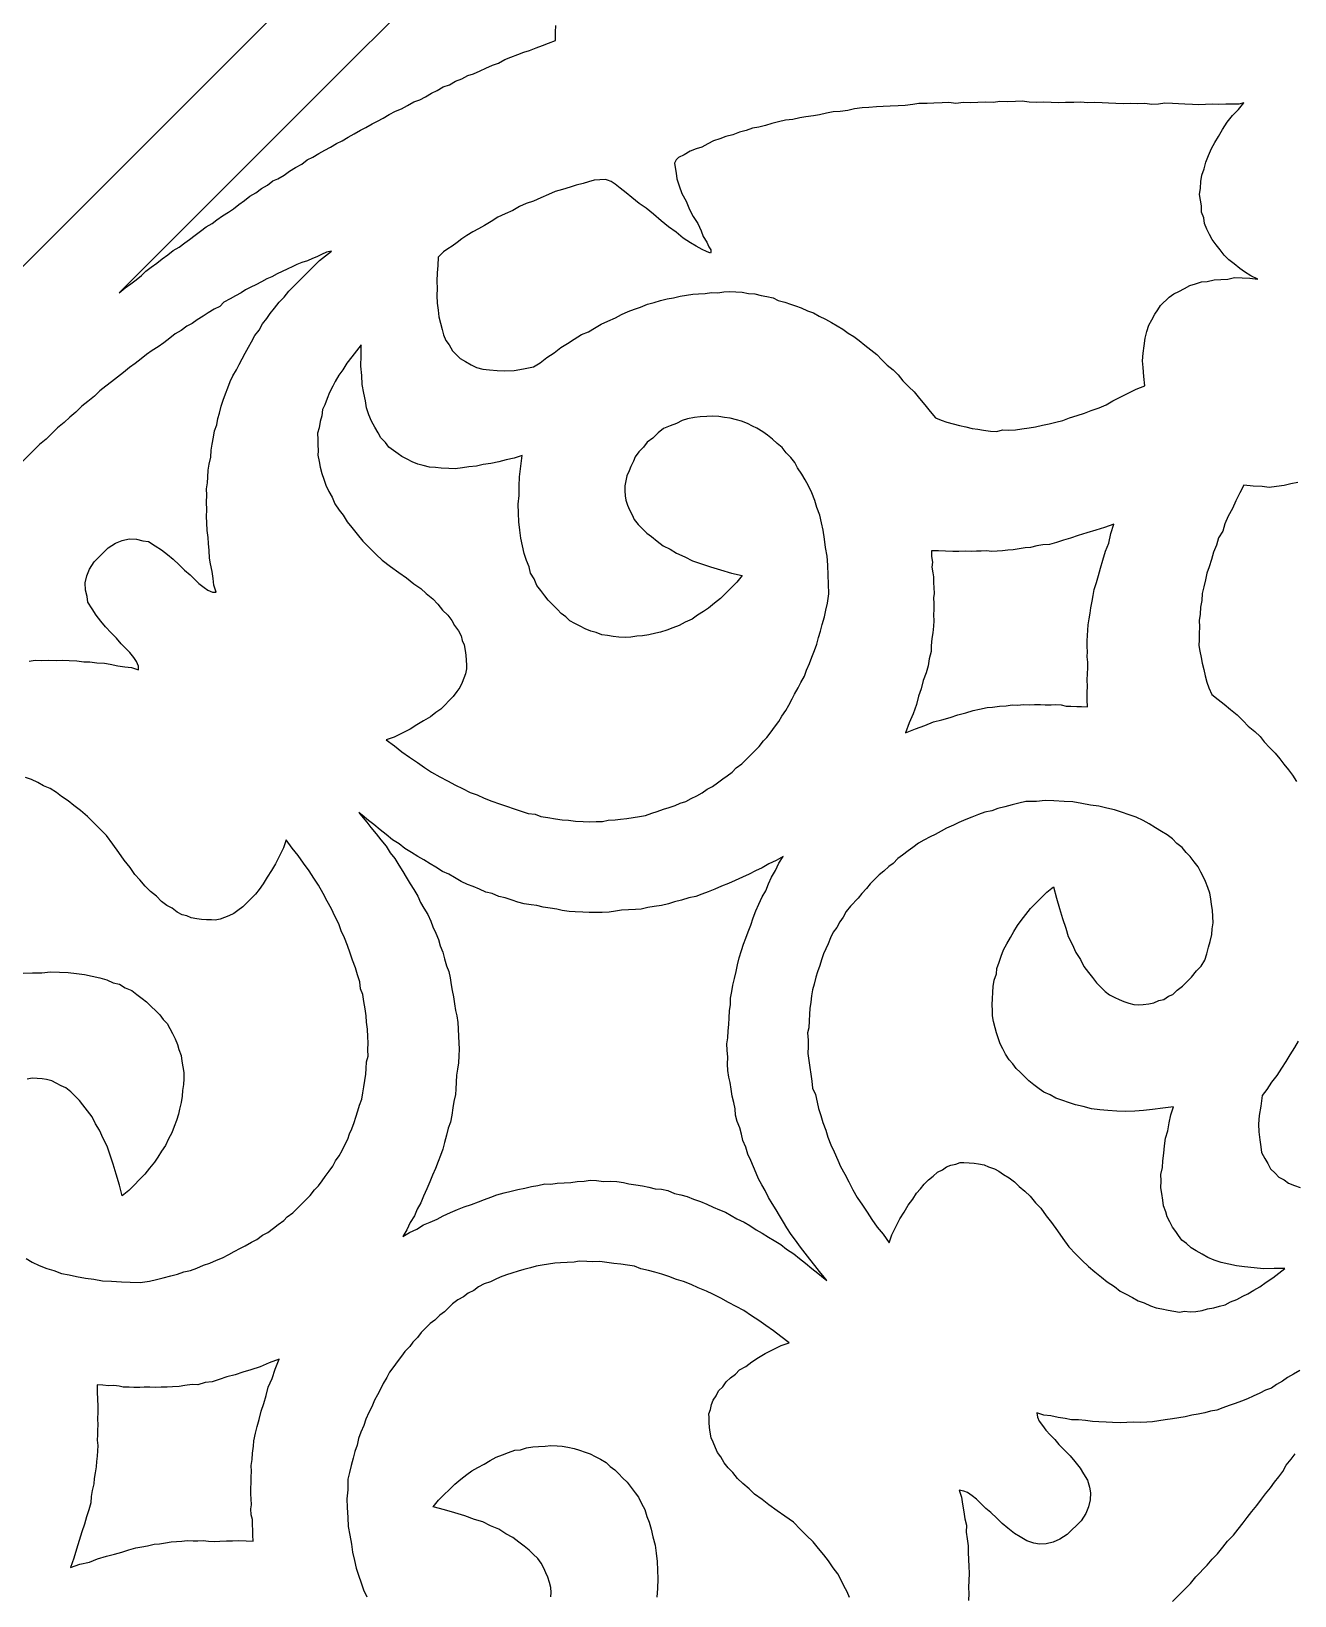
# Model space of a CAD drawing. Extents: x -535 to 535, y -535 to 535.
# Drawn here: x -304.6 to -231.8, y 240.6 to 330.7 of the extents above; entities that cross this region are included whole.
import ezdxf

# ---------------------------------------------------------------- set-up
doc = ezdxf.new("R2010")
doc.units = 0
doc.layers.add('LAYER_1', color=18, linetype='CONTINUOUS')
doc.layers.add('LAYER_2', color=150, linetype='CONTINUOUS')

msp = doc.modelspace()

# ---------------------------------------------------------------- linework, layer by layer
at = {"layer": 'LAYER_1'}
for points in [[(-270.556, 344.627), (-299.522, 315.661), (-299.173, 315.935), (-298.858, 316.174), (-298.544, 316.414), (-298.229, 316.653), (-297.987, 316.895), (-297.672, 317.134), (-297.357, 317.373), (-297.043, 317.612), (-296.728, 317.851), (-296.413, 318.09), (-296.061, 318.291), (-295.746, 318.53), (-295.466, 318.735), (-295.151, 318.974), (-294.837, 319.213), (-294.522, 319.452), (-294.17, 319.653), (-293.89, 319.857), (-293.575, 320.096), (-293.222, 320.298), (-292.942, 320.502), (-292.628, 320.741), (-292.313, 320.98), (-291.998, 321.219), (-291.646, 321.42), (-291.331, 321.659), (-290.979, 321.861), (-290.664, 322.1), (-290.381, 322.232), (-290.028, 322.433), (-289.714, 322.672), (-289.361, 322.873), (-289.009, 323.074), (-288.694, 323.313), (-288.376, 323.48), (-288.024, 323.681), (-287.671, 323.882), (-287.353, 324.049), (-287.001, 324.25), (-286.683, 324.417), (-286.33, 324.618), (-285.978, 324.819), (-285.625, 325.02), (-285.307, 325.187), (-284.955, 325.388), (-284.637, 325.555), (-284.319, 325.722), (-283.967, 325.923), (-283.614, 326.124), (-283.258, 326.253), (-282.906, 326.454), (-282.553, 326.655), (-282.198, 326.784), (-281.88, 326.951), (-281.527, 327.152), (-281.21, 327.318), (-280.857, 327.52), (-280.501, 327.648), (-280.149, 327.85), (-279.793, 327.978), (-279.441, 328.18), (-279.12, 328.274), (-278.729, 328.437), (-278.411, 328.604), (-278.021, 328.767), (-277.665, 328.896), (-277.313, 329.097), (-276.957, 329.226), (-276.567, 329.389), (-276.211, 329.518), (-275.89, 329.612), (-275.5, 329.776), (-275.144, 329.905), (-274.788, 330.033), (-274.398, 330.197), (-274.383, 330.666), (-274.364, 331.063)], [(-304.714, 294.435), (-304.355, 294.491), (-303.993, 294.475), (-303.596, 294.494), (-303.162, 294.474), (-302.765, 294.493), (-302.403, 294.477), (-301.969, 294.457), (-301.569, 294.404), (-301.206, 294.388), (-300.806, 294.334), (-300.372, 294.314), (-300.044, 294.264), (-299.607, 294.172), (-299.207, 294.118), (-298.807, 294.064), (-298.404, 293.938), (-298.413, 294.155), (-298.533, 294.414), (-298.688, 294.637), (-298.918, 294.937), (-299.182, 295.201), (-299.409, 295.428), (-299.677, 295.765), (-299.98, 296.068), (-300.32, 296.408), (-300.588, 296.745), (-300.856, 297.083), (-301.089, 297.454), (-301.323, 297.826), (-301.373, 298.154), (-301.462, 298.519), (-301.481, 298.954), (-301.39, 299.347), (-301.227, 299.737), (-300.956, 300.159), (-300.159, 300.956), (-299.737, 301.227), (-299.347, 301.39), (-298.954, 301.481), (-298.519, 301.462), (-298.154, 301.373), (-297.826, 301.323), (-297.454, 301.089), (-297.083, 300.856), (-296.745, 300.588), (-296.408, 300.32), (-296.068, 299.98), (-295.765, 299.677), (-295.428, 299.409), (-295.201, 299.182), (-294.937, 298.918), (-294.637, 298.688), (-294.414, 298.533), (-294.155, 298.413), (-293.938, 298.404), (-294.064, 298.807), (-294.118, 299.207), (-294.172, 299.607), (-294.264, 300.044), (-294.314, 300.372), (-294.334, 300.806), (-294.388, 301.206), (-294.404, 301.569), (-294.457, 301.969), (-294.477, 302.403), (-294.493, 302.765), (-294.474, 303.162), (-294.494, 303.596), (-294.475, 303.993), (-294.491, 304.355), (-294.435, 304.714), (-294.413, 305.039), (-294.394, 305.435), (-294.338, 305.794), (-294.247, 306.188), (-294.229, 306.584), (-294.172, 306.943), (-294.081, 307.337), (-294.025, 307.696), (-293.896, 308.051), (-293.84, 308.41), (-293.745, 308.731), (-293.655, 309.125), (-293.526, 309.481), (-293.397, 309.836), (-293.268, 310.192), (-293.139, 310.548), (-292.973, 310.866), (-292.772, 311.218), (-292.605, 311.536), (-292.438, 311.854), (-292.272, 312.172), (-292.07, 312.524), (-291.904, 312.842), (-291.703, 313.195), (-291.464, 313.509), (-291.262, 313.862), (-291.023, 314.177), (-290.819, 314.457), (-290.58, 314.771), (-290.306, 315.121), (-290.029, 315.397), (-289.756, 315.747), (-287.991, 317.512), (-287.642, 317.785), (-287.292, 318.059), (-287.579, 317.999), (-287.862, 317.867), (-288.145, 317.735), (-288.394, 317.638), (-288.677, 317.506), (-288.998, 317.412), (-289.282, 317.28), (-289.53, 317.182), (-289.848, 317.016), (-290.131, 316.884), (-290.415, 316.752), (-290.733, 316.585), (-291.016, 316.453), (-291.334, 316.286), (-291.652, 316.12), (-291.935, 315.988), (-292.253, 315.821), (-292.498, 315.651), (-292.816, 315.485), (-293.134, 315.318), (-293.487, 315.117), (-293.729, 314.875), (-294.047, 314.708), (-294.399, 314.507), (-294.679, 314.303), (-295.032, 314.101), (-295.312, 313.897), (-295.63, 313.73), (-295.944, 313.491), (-296.297, 313.29), (-296.611, 313.051), (-296.961, 312.777), (-297.275, 312.538), (-297.628, 312.337), (-297.943, 312.098), (-298.257, 311.859), (-298.607, 311.585), (-298.921, 311.346), (-299.271, 311.073), (-299.62, 310.799), (-299.969, 310.525), (-300.284, 310.286), (-300.633, 310.013), (-300.944, 309.701), (-301.328, 309.393), (-301.678, 309.119), (-302.024, 308.773), (-302.373, 308.5), (-302.684, 308.188), (-303.068, 307.88), (-303.726, 307.222), (-304.11, 306.914), (-306.914, 304.11)], [(-231.634, 304.736), (-232.028, 304.645), (-232.421, 304.554), (-232.852, 304.501), (-233.284, 304.448), (-233.684, 304.502), (-234.191, 304.524), (-234.736, 304.584), (-234.968, 304.125), (-235.201, 303.665), (-235.399, 303.24), (-235.631, 302.781), (-235.829, 302.356), (-235.955, 301.928), (-236.191, 301.541), (-236.316, 301.113), (-236.48, 300.722), (-236.605, 300.294), (-236.731, 299.866), (-236.86, 299.51), (-236.951, 299.117), (-237.042, 298.723), (-237.133, 298.33), (-237.151, 297.933), (-237.242, 297.54), (-237.261, 297.143), (-237.317, 296.784), (-237.301, 296.422), (-237.32, 296.025), (-237.303, 295.663), (-237.325, 295.339), (-237.275, 295.011), (-237.186, 294.646), (-237.135, 294.318), (-237.047, 293.953), (-236.958, 293.588), (-236.87, 293.222), (-236.747, 292.892), (-236.586, 292.523), (-236.211, 292.217), (-235.874, 291.949), (-235.499, 291.644), (-235.124, 291.338), (-234.783, 290.997), (-234.481, 290.695), (-234.106, 290.389), (-233.803, 290.087), (-233.573, 289.787), (-233.233, 289.447), (-232.93, 289.144), (-232.662, 288.807), (-232.432, 288.508), (-232.164, 288.171), (-231.934, 287.871), (-231.701, 287.5)], [(-304.874, 260.011), (-304.54, 259.816), (-304.134, 259.617), (-303.693, 259.453), (-303.29, 259.326), (-302.849, 259.162), (-302.411, 259.071), (-301.973, 258.979), (-301.463, 258.884), (-300.991, 258.827), (-300.48, 258.732), (-299.974, 258.71), (-299.394, 258.684), (-298.887, 258.661), (-298.308, 258.636), (-297.769, 258.72), (-297.376, 258.811), (-296.982, 258.902), (-296.554, 259.028), (-296.161, 259.119), (-295.805, 259.248), (-295.411, 259.338), (-295.056, 259.467), (-294.665, 259.631), (-294.31, 259.759), (-293.919, 259.923), (-293.564, 260.052), (-293.211, 260.253), (-292.893, 260.419), (-292.541, 260.621), (-292.258, 260.753), (-291.905, 260.954), (-291.587, 261.121), (-291.273, 261.36), (-290.955, 261.526), (-290.64, 261.765), (-290.36, 261.97), (-290.045, 262.209), (-289.838, 262.416), (-289.523, 262.655), (-288.519, 263.659), (-288.28, 263.974), (-288.038, 264.216), (-287.834, 264.496), (-287.664, 264.741), (-287.425, 265.056), (-287.22, 265.336), (-287.054, 265.654), (-286.849, 265.934), (-286.683, 266.252), (-286.516, 266.57), (-286.35, 266.888), (-286.255, 267.209), (-286.123, 267.492), (-285.995, 267.848), (-285.9, 268.169), (-285.772, 268.525), (-285.677, 268.846), (-285.549, 269.201), (-285.492, 269.56), (-285.436, 269.919), (-285.38, 270.278), (-285.323, 270.637), (-285.301, 270.961), (-285.283, 271.358), (-285.189, 271.679), (-285.205, 272.041), (-285.186, 272.438), (-285.202, 272.8), (-285.222, 273.235), (-285.275, 273.635), (-285.291, 273.997), (-285.345, 274.397), (-285.437, 274.834), (-285.491, 275.234), (-285.614, 275.565), (-285.668, 275.965), (-285.794, 276.368), (-285.92, 276.771), (-286.085, 277.212), (-286.211, 277.615), (-286.375, 278.056), (-286.539, 278.497), (-286.738, 278.904), (-286.864, 279.307), (-287.101, 279.751), (-287.299, 280.158), (-287.536, 280.602), (-287.773, 281.046), (-288.047, 281.528), (-288.318, 281.937), (-288.589, 282.347), (-288.898, 282.794), (-289.207, 283.242), (-289.551, 283.655), (-289.898, 284.14), (-290.058, 283.677), (-290.29, 283.218), (-290.523, 282.758), (-290.759, 282.371), (-290.995, 281.984), (-291.23, 281.597), (-291.469, 281.282), (-291.674, 281.002), (-292.401, 280.275), (-292.681, 280.071), (-292.926, 279.901), (-293.209, 279.769), (-293.458, 279.672), (-293.707, 279.574), (-293.993, 279.515), (-294.211, 279.524), (-294.5, 279.537), (-294.79, 279.55), (-295.045, 279.598), (-295.373, 279.648), (-295.631, 279.768), (-295.886, 279.816), (-296.182, 279.973), (-296.481, 280.203), (-296.778, 280.361), (-297.077, 280.591), (-297.379, 280.894), (-297.717, 281.162), (-298.019, 281.464), (-298.325, 281.839), (-298.627, 282.142), (-298.899, 282.551), (-299.242, 282.964), (-299.551, 283.411), (-299.898, 283.897), (-300.245, 284.382), (-300.585, 284.722), (-300.963, 285.1), (-301.341, 285.479), (-301.754, 285.822), (-302.129, 286.128), (-302.466, 286.396), (-302.838, 286.629), (-303.137, 286.859), (-303.509, 287.093), (-303.878, 287.254), (-304.212, 287.449), (-304.58, 287.61), (-304.911, 287.733)], [(-305.062, 276.464), (-304.52, 276.476), (-303.979, 276.488), (-303.475, 276.538), (-302.968, 276.515), (-302.461, 276.493), (-301.988, 276.436), (-301.516, 276.379), (-301.078, 276.287), (-300.641, 276.195), (-300.237, 276.069), (-299.869, 275.908), (-299.504, 275.82), (-299.17, 275.624), (-298.801, 275.463), (-298.502, 275.233), (-298.202, 275.003), (-297.941, 274.811), (-297.676, 274.546), (-297.411, 274.281), (-297.184, 274.054), (-296.992, 273.793), (-296.765, 273.566), (-296.608, 273.27), (-296.45, 272.974), (-296.292, 272.678), (-296.169, 272.347), (-296.084, 272.054), (-295.961, 271.723), (-295.91, 271.396), (-295.859, 271.068), (-295.809, 270.741), (-295.793, 270.378), (-295.814, 270.054), (-295.871, 269.695), (-295.893, 269.371), (-295.949, 269.012), (-296.04, 268.619), (-296.099, 268.332), (-296.228, 267.976), (-296.357, 267.621), (-296.486, 267.265), (-296.687, 266.912), (-296.85, 266.522), (-297.089, 266.207), (-297.291, 265.855), (-297.495, 265.575), (-297.769, 265.226), (-298.042, 264.876), (-298.977, 263.942), (-299.361, 263.634), (-299.497, 264.254), (-299.705, 264.878), (-299.876, 265.464), (-300.043, 265.977), (-300.21, 266.49), (-300.447, 266.935), (-300.649, 267.413), (-300.882, 267.785), (-301.081, 268.192), (-301.349, 268.529), (-301.617, 268.866), (-301.809, 269.127), (-302.074, 269.392), (-302.301, 269.619), (-302.6, 269.849), (-302.858, 269.969), (-303.154, 270.127), (-303.413, 270.247), (-303.706, 270.332), (-303.961, 270.379), (-304.25, 270.392), (-304.54, 270.405), (-304.827, 270.345)], [(-231.615, 272.533), (-231.817, 272.181), (-232.087, 271.759), (-232.323, 271.372), (-232.559, 270.985), (-232.829, 270.563), (-233.137, 270.179), (-233.408, 269.758), (-233.681, 269.408), (-233.763, 268.798), (-233.847, 268.259), (-233.897, 267.755), (-233.878, 267.321), (-233.821, 266.849), (-233.767, 266.449), (-233.716, 266.121), (-233.521, 265.787), (-233.363, 265.491), (-233.205, 265.195), (-232.941, 264.93), (-232.714, 264.703), (-232.418, 264.546), (-232.156, 264.353), (-231.825, 264.23), (-231.495, 264.107)], [(-257.458, 240.488), (-257.581, 240.819), (-257.777, 241.153), (-257.976, 241.559), (-258.133, 241.855), (-258.401, 242.192), (-258.672, 242.602), (-258.94, 242.939), (-259.246, 243.314), (-259.552, 243.689), (-259.93, 244.067), (-260.27, 244.408), (-260.686, 244.824), (-261.172, 245.17), (-261.619, 245.479), (-262.104, 245.826), (-262.479, 246.132), (-262.927, 246.441), (-263.229, 246.744), (-263.604, 247.049), (-263.907, 247.352), (-264.175, 247.689), (-264.439, 247.954), (-264.67, 248.253), (-264.865, 248.587), (-265.057, 248.849), (-265.177, 249.107), (-265.3, 249.438), (-265.42, 249.696), (-265.471, 250.023), (-265.518, 250.278), (-265.531, 250.568), (-265.544, 250.858), (-265.554, 251.075), (-265.456, 251.324), (-265.397, 251.61), (-265.299, 251.859), (-265.129, 252.104), (-264.997, 252.388), (-264.755, 252.63), (-264.551, 252.91), (-264.309, 253.152), (-264.029, 253.357), (-263.786, 253.599), (-263.434, 253.8), (-263.084, 254.074), (-262.697, 254.31), (-262.31, 254.545), (-261.851, 254.778), (-261.391, 255.011), (-260.929, 255.171), (-261.414, 255.518), (-261.827, 255.861), (-262.274, 256.17), (-262.684, 256.441), (-263.093, 256.713), (-263.54, 257.021), (-263.985, 257.258), (-264.429, 257.495), (-264.873, 257.731), (-265.317, 257.968), (-265.686, 258.129), (-266.165, 258.331), (-266.571, 258.529), (-267.012, 258.693), (-267.415, 258.82), (-267.856, 258.984), (-268.259, 259.11), (-268.662, 259.236), (-269.028, 259.325), (-269.465, 259.417), (-269.834, 259.577), (-270.234, 259.631), (-270.634, 259.685), (-271.034, 259.739), (-271.434, 259.793), (-271.834, 259.847), (-272.23, 259.828), (-272.593, 259.844), (-273.027, 259.864), (-273.314, 259.804), (-273.71, 259.786), (-274.107, 259.767), (-274.431, 259.745), (-274.79, 259.689), (-275.149, 259.633), (-275.508, 259.576), (-275.829, 259.482), (-276.223, 259.391), (-276.544, 259.297), (-276.9, 259.168), (-277.221, 259.074), (-277.576, 258.945), (-277.86, 258.813), (-278.143, 258.681), (-278.499, 258.552), (-278.816, 258.386), (-279.097, 258.181), (-279.414, 258.015), (-279.694, 257.81), (-280.012, 257.644), (-280.327, 257.405), (-280.777, 256.955), (-281.057, 256.75), (-281.334, 256.473), (-281.614, 256.269), (-282.133, 255.75), (-282.337, 255.47), (-282.614, 255.193), (-282.784, 254.947), (-283.061, 254.671), (-283.265, 254.391), (-283.504, 254.076), (-283.709, 253.796), (-283.948, 253.481), (-284.114, 253.163), (-284.316, 252.811), (-284.448, 252.528), (-284.649, 252.175), (-284.816, 251.857), (-284.979, 251.467), (-285.146, 251.149), (-285.309, 250.759), (-285.438, 250.403), (-285.601, 250.013), (-285.73, 249.657), (-285.821, 249.263), (-285.95, 248.908), (-286.041, 248.514), (-286.166, 248.086), (-286.257, 247.693), (-286.348, 247.299), (-286.357, 246.685), (-286.407, 246.181), (-286.385, 245.674), (-286.359, 245.095), (-286.336, 244.588), (-286.241, 244.078), (-286.147, 243.568), (-286.089, 243.095), (-285.96, 242.62), (-285.868, 242.182), (-285.742, 241.779), (-285.578, 241.338), (-285.451, 240.935), (-285.253, 240.528)], [(-231.521, 253.567), (-231.874, 253.366), (-232.226, 253.165), (-232.506, 252.96), (-232.859, 252.759), (-233.139, 252.554), (-233.495, 252.426), (-233.812, 252.259), (-234.203, 252.096), (-234.521, 251.929), (-234.876, 251.8), (-235.232, 251.671), (-235.588, 251.543), (-235.943, 251.414), (-236.299, 251.285), (-236.658, 251.229), (-236.979, 251.135), (-237.373, 251.044), (-237.732, 250.987), (-238.125, 250.896), (-238.484, 250.84), (-238.843, 250.784), (-239.274, 250.73), (-239.633, 250.674), (-239.992, 250.618), (-240.316, 250.596), (-240.713, 250.577), (-241.075, 250.593), (-241.472, 250.575), (-241.869, 250.556), (-242.303, 250.576), (-242.665, 250.592), (-243.1, 250.611), (-243.462, 250.627), (-243.862, 250.681), (-244.262, 250.735), (-244.659, 250.716), (-245.024, 250.805), (-245.424, 250.859), (-245.862, 250.95), (-246.262, 251.004), (-246.665, 251.13), (-246.617, 250.875), (-246.535, 250.655), (-246.343, 250.393), (-246.151, 250.132), (-245.886, 249.867), (-245.621, 249.602), (-245.391, 249.303), (-245.051, 248.963), (-244.748, 248.66), (-244.48, 248.323), (-244.174, 247.948), (-243.979, 247.614), (-243.746, 247.242), (-243.619, 246.839), (-243.569, 246.512), (-243.587, 246.115), (-243.678, 245.721), (-243.842, 245.331), (-244.112, 244.909), (-244.909, 244.112), (-245.331, 243.842), (-245.721, 243.678), (-246.115, 243.587), (-246.512, 243.569), (-246.839, 243.619), (-247.242, 243.746), (-247.614, 243.979), (-247.948, 244.174), (-248.323, 244.48), (-248.66, 244.748), (-248.963, 245.051), (-249.303, 245.391), (-249.602, 245.621), (-249.867, 245.886), (-250.132, 246.151), (-250.393, 246.343), (-250.655, 246.535), (-250.875, 246.617), (-251.13, 246.665), (-251.004, 246.262), (-250.95, 245.862), (-250.859, 245.424), (-250.805, 245.024), (-250.716, 244.659), (-250.735, 244.262), (-250.681, 243.862), (-250.627, 243.462), (-250.611, 243.1), (-250.592, 242.665), (-250.576, 242.303), (-250.556, 241.869), (-250.575, 241.472), (-250.593, 241.075), (-250.577, 240.713), (-250.596, 240.316)], [(-274.663, 240.528), (-274.638, 240.78), (-274.651, 241.07), (-274.737, 241.363), (-274.822, 241.656), (-274.942, 241.914), (-275.062, 242.172), (-275.219, 242.469), (-275.412, 242.73), (-275.676, 242.995), (-275.903, 243.222), (-276.203, 243.452), (-276.502, 243.682), (-276.839, 243.95), (-277.245, 244.149), (-277.655, 244.42), (-278.134, 244.622), (-278.578, 244.858), (-279.054, 244.988), (-279.605, 245.193), (-280.191, 245.363), (-280.776, 245.534), (-281.435, 245.708), (-281.126, 246.092), (-280.192, 247.026), (-279.843, 247.3), (-279.493, 247.573), (-279.213, 247.778), (-278.861, 247.979), (-278.508, 248.18), (-278.156, 248.381), (-277.803, 248.583), (-277.448, 248.711), (-277.092, 248.84), (-276.736, 248.969), (-276.412, 248.991), (-276.056, 249.119), (-275.697, 249.176), (-275.373, 249.198), (-274.976, 249.216), (-274.652, 249.238), (-274.29, 249.222), (-274, 249.209), (-273.673, 249.158), (-273.307, 249.07), (-273.014, 248.985), (-272.684, 248.861), (-272.391, 248.776), (-272.095, 248.619), (-271.799, 248.461), (-271.465, 248.265), (-271.238, 248.038), (-270.976, 247.846), (-270.749, 247.619), (-270.522, 247.392), (-270.258, 247.128), (-270.028, 246.828), (-269.797, 246.529), (-269.605, 246.267), (-269.444, 245.899), (-269.249, 245.565), (-269.122, 245.162), (-268.999, 244.831), (-268.873, 244.428), (-268.781, 243.99), (-268.652, 243.514), (-268.595, 243.042), (-268.538, 242.57), (-268.515, 242.063), (-268.493, 241.556), (-268.505, 241.014), (-268.555, 240.51)], [(-238.846, 240.267), (-237.808, 241.305), (-237.5, 241.689), (-236.842, 242.346), (-236.569, 242.695), (-236.257, 243.007), (-235.949, 243.391), (-235.675, 243.74), (-235.329, 244.086), (-235.056, 244.435), (-234.782, 244.785), (-234.543, 245.099), (-234.269, 245.449), (-233.996, 245.798), (-233.722, 246.147), (-233.483, 246.462), (-233.209, 246.811), (-232.97, 247.126), (-232.731, 247.44), (-232.492, 247.755), (-232.291, 248.108), (-232.017, 248.457), (-231.778, 248.772)]]:
    msp.add_lwpolyline(points, dxfattribs=at)
for points in [[(-281.16, 317.233), (-281.213, 316.801), (-281.228, 316.332), (-281.209, 315.898), (-281.228, 315.501), (-281.208, 315.066), (-281.154, 314.666), (-281.101, 314.267), (-281.012, 313.901), (-280.924, 313.536), (-280.838, 313.243), (-280.715, 312.912), (-280.523, 312.651), (-280.327, 312.317), (-280.1, 312.09), (-279.874, 311.863), (-279.577, 311.705), (-279.243, 311.51), (-278.947, 311.352), (-278.582, 311.264), (-278.182, 311.21), (-277.748, 311.19), (-277.313, 311.171), (-276.771, 311.183), (-276.233, 311.268), (-275.66, 311.387), (-275.273, 311.623), (-274.889, 311.931), (-274.467, 312.201), (-274.083, 312.51), (-273.696, 312.746), (-273.309, 312.981), (-272.888, 313.252), (-272.497, 313.415), (-272.145, 313.616), (-271.758, 313.852), (-271.367, 314.016), (-270.942, 314.214), (-270.59, 314.415), (-270.2, 314.578), (-269.844, 314.707), (-269.488, 314.836), (-269.098, 314.999), (-268.704, 315.09), (-268.349, 315.219), (-267.955, 315.31), (-267.596, 315.366), (-267.203, 315.457), (-266.844, 315.514), (-266.485, 315.57), (-266.161, 315.592), (-265.764, 315.61), (-265.405, 315.667), (-265.043, 315.651), (-264.684, 315.707), (-264.36, 315.729), (-263.998, 315.713), (-263.635, 315.697), (-263.27, 315.608), (-262.908, 315.592), (-262.543, 315.504), (-262.215, 315.453), (-261.85, 315.364), (-261.554, 315.207), (-261.188, 315.118), (-260.858, 314.995), (-260.565, 314.91), (-260.234, 314.787), (-259.865, 314.626), (-259.535, 314.503), (-259.201, 314.307), (-258.832, 314.146), (-258.498, 313.951), (-258.164, 313.755), (-257.83, 313.56), (-257.531, 313.33), (-257.197, 313.134), (-256.898, 312.904), (-256.561, 312.636), (-256.223, 312.368), (-255.886, 312.1), (-255.584, 311.798), (-255.281, 311.495), (-254.944, 311.227), (-254.641, 310.925), (-254.374, 310.587), (-254.033, 310.247), (-253.731, 309.945), (-253.425, 309.57), (-253.119, 309.195), (-252.813, 308.82), (-252.508, 308.445), (-252.177, 308.322), (-251.846, 308.198), (-251.481, 308.11), (-251.115, 308.021), (-250.75, 307.933), (-250.385, 307.845), (-250.057, 307.794), (-249.73, 307.743), (-249.33, 307.689), (-248.968, 307.673), (-248.647, 307.767), (-248.284, 307.751), (-247.888, 307.77), (-247.529, 307.826), (-247.097, 307.879), (-246.739, 307.936), (-246.345, 308.027), (-245.951, 308.118), (-245.558, 308.209), (-245.164, 308.3), (-244.774, 308.463), (-244.346, 308.589), (-243.918, 308.714), (-243.528, 308.878), (-243.065, 309.038), (-242.675, 309.201), (-242.287, 309.437), (-241.828, 309.67), (-241.403, 309.868), (-240.943, 310.1), (-240.446, 310.295), (-240.506, 310.84), (-240.529, 311.347), (-240.583, 311.747), (-240.53, 312.178), (-240.476, 312.609), (-240.423, 313.041), (-240.332, 313.434), (-240.204, 313.79), (-240.037, 314.108), (-239.87, 314.426), (-239.701, 314.671), (-239.531, 314.917), (-239.046, 315.401), (-238.766, 315.606), (-238.483, 315.738), (-238.165, 315.904), (-237.847, 316.071), (-237.526, 316.165), (-237.17, 316.294), (-236.846, 316.316), (-236.453, 316.407), (-236.056, 316.425), (-235.659, 316.444), (-235.266, 316.535), (-234.831, 316.515), (-234.396, 316.496), (-233.924, 316.439), (-234.33, 316.638), (-234.702, 316.871), (-234.964, 317.063), (-235.301, 317.331), (-235.6, 317.561), (-235.865, 317.826), (-236.095, 318.125), (-236.325, 318.425), (-236.555, 318.724), (-236.713, 319.02), (-236.871, 319.316), (-236.994, 319.647), (-237.044, 319.975), (-237.168, 320.305), (-237.184, 320.667), (-237.234, 320.995), (-237.285, 321.323), (-237.229, 321.681), (-237.21, 322.078), (-237.154, 322.437), (-237.025, 322.793), (-236.934, 323.186), (-236.771, 323.577), (-236.607, 323.967), (-236.406, 324.319), (-236.205, 324.672), (-235.969, 325.059), (-235.698, 325.481), (-235.39, 325.865), (-235.044, 326.211), (-234.736, 326.595), (-235.022, 326.535), (-235.419, 326.516), (-235.781, 326.532), (-236.178, 326.514), (-236.54, 326.53), (-236.937, 326.511), (-237.334, 326.493), (-237.696, 326.509), (-238.13, 326.528), (-238.492, 326.544), (-238.854, 326.56), (-239.289, 326.58), (-239.648, 326.523), (-240.045, 326.505), (-240.445, 326.559), (-240.841, 326.54), (-241.276, 326.559), (-241.673, 326.541), (-242.107, 326.56), (-242.542, 326.579), (-242.904, 326.595), (-243.338, 326.615), (-243.735, 326.596), (-244.135, 326.65), (-244.532, 326.631), (-245.001, 326.616), (-245.398, 326.598), (-245.832, 326.617), (-246.267, 326.636), (-246.664, 326.618), (-247.098, 326.637), (-247.498, 326.691), (-247.895, 326.672), (-248.364, 326.657), (-248.798, 326.676), (-249.157, 326.62), (-249.592, 326.639), (-250.061, 326.624), (-250.458, 326.605), (-250.892, 326.624), (-251.324, 326.571), (-251.724, 326.625), (-252.12, 326.607), (-252.59, 326.591), (-252.986, 326.573), (-253.455, 326.557), (-253.814, 326.501), (-254.246, 326.448), (-254.642, 326.429), (-255.112, 326.414), (-255.508, 326.395), (-255.905, 326.377), (-256.336, 326.324), (-256.733, 326.305), (-257.164, 326.252), (-257.558, 326.161), (-257.989, 326.108), (-258.386, 326.089), (-258.78, 325.998), (-259.173, 325.907), (-259.532, 325.851), (-259.963, 325.798), (-260.322, 325.741), (-260.716, 325.651), (-261.147, 325.597), (-261.541, 325.506), (-261.934, 325.415), (-262.29, 325.287), (-262.683, 325.196), (-263.042, 325.139), (-263.398, 325.011), (-263.791, 324.92), (-264.182, 324.756), (-264.575, 324.665), (-264.931, 324.536), (-265.287, 324.408), (-265.605, 324.241), (-265.957, 324.04), (-266.278, 323.946), (-266.634, 323.817), (-266.986, 323.616), (-267.304, 323.449), (-267.443, 323.311), (-267.543, 323.134), (-267.496, 322.879), (-267.445, 322.552), (-267.394, 322.224), (-267.268, 321.821), (-267.104, 321.38), (-266.868, 320.936), (-266.666, 320.457), (-266.467, 320.051), (-266.196, 319.641), (-265.997, 319.235), (-265.874, 318.904), (-265.678, 318.57), (-265.558, 318.312), (-265.442, 318.126), (-265.435, 317.981), (-265.47, 317.946), (-265.69, 318.028), (-265.949, 318.148), (-266.283, 318.344), (-266.617, 318.539), (-267.026, 318.811), (-267.439, 319.154), (-267.886, 319.463), (-268.299, 319.807), (-268.75, 320.188), (-269.163, 320.532), (-269.572, 320.803), (-269.985, 321.146), (-270.322, 321.414), (-270.659, 321.682), (-270.959, 321.912), (-271.182, 322.067), (-271.403, 322.149), (-271.513, 322.19), (-271.837, 322.168), (-272.162, 322.146), (-272.483, 322.052), (-272.804, 321.958), (-273.197, 321.867), (-273.553, 321.738), (-273.981, 321.613), (-274.409, 321.487), (-274.8, 321.324), (-275.225, 321.126), (-275.649, 320.928), (-276.078, 320.802), (-276.468, 320.639), (-276.855, 320.403), (-277.28, 320.205), (-277.705, 320.007), (-278.092, 319.771), (-278.479, 319.535), (-278.832, 319.334), (-279.149, 319.168), (-279.502, 318.966), (-279.782, 318.762), (-280.062, 318.557), (-280.342, 318.353), (-280.588, 318.183), (-280.833, 318.013), (-281.144, 317.702)], [(-285.857, 312.309), (-286.13, 311.96), (-286.404, 311.61), (-286.64, 311.223), (-286.879, 310.909), (-287.08, 310.556), (-287.212, 310.273), (-287.413, 309.92), (-287.542, 309.565), (-287.671, 309.209), (-287.803, 308.926), (-287.859, 308.567), (-287.953, 308.246), (-288.01, 307.887), (-288.104, 307.566), (-288.088, 307.204), (-288.075, 306.914), (-288.059, 306.552), (-288.084, 306.3), (-287.995, 305.935), (-287.945, 305.607), (-287.856, 305.242), (-287.733, 304.911), (-287.61, 304.58), (-287.449, 304.212), (-287.254, 303.878), (-287.093, 303.509), (-286.859, 303.137), (-286.629, 302.838), (-286.396, 302.466), (-286.128, 302.129), (-285.822, 301.754), (-285.479, 301.341), (-285.1, 300.963), (-284.722, 300.585), (-284.382, 300.245), (-283.897, 299.898), (-283.411, 299.551), (-282.964, 299.242), (-282.551, 298.899), (-282.142, 298.627), (-281.839, 298.325), (-281.464, 298.019), (-281.162, 297.717), (-280.894, 297.379), (-280.591, 297.077), (-280.361, 296.778), (-280.203, 296.481), (-279.973, 296.182), (-279.816, 295.886), (-279.768, 295.631), (-279.648, 295.373), (-279.598, 295.045), (-279.55, 294.79), (-279.537, 294.5), (-279.524, 294.211), (-279.515, 293.993), (-279.574, 293.707), (-279.672, 293.458), (-279.769, 293.209), (-279.901, 292.926), (-280.071, 292.681), (-280.275, 292.401), (-281.002, 291.674), (-281.282, 291.469), (-281.597, 291.23), (-281.984, 290.995), (-282.371, 290.759), (-282.758, 290.523), (-283.218, 290.29), (-283.677, 290.058), (-284.14, 289.898), (-283.655, 289.551), (-283.242, 289.207), (-282.794, 288.898), (-282.347, 288.589), (-281.937, 288.318), (-281.528, 288.047), (-281.046, 287.773), (-280.602, 287.536), (-280.158, 287.299), (-279.751, 287.101), (-279.307, 286.864), (-278.904, 286.738), (-278.497, 286.539), (-278.056, 286.375), (-277.615, 286.211), (-277.212, 286.085), (-276.771, 285.92), (-276.368, 285.794), (-275.965, 285.668), (-275.565, 285.614), (-275.234, 285.491), (-274.834, 285.437), (-274.397, 285.345), (-273.997, 285.291), (-273.635, 285.275), (-273.235, 285.222), (-272.8, 285.202), (-272.438, 285.186), (-272.041, 285.205), (-271.679, 285.189), (-271.358, 285.283), (-270.961, 285.301), (-270.637, 285.323), (-270.278, 285.38), (-269.919, 285.436), (-269.56, 285.492), (-269.201, 285.549), (-268.846, 285.677), (-268.525, 285.772), (-268.169, 285.9), (-267.848, 285.995), (-267.492, 286.123), (-267.209, 286.255), (-266.888, 286.35), (-266.57, 286.516), (-266.252, 286.683), (-265.934, 286.849), (-265.654, 287.054), (-265.336, 287.22), (-265.056, 287.425), (-264.741, 287.664), (-264.496, 287.834), (-264.216, 288.038), (-263.974, 288.28), (-263.659, 288.519), (-262.655, 289.523), (-262.416, 289.838), (-262.209, 290.045), (-261.97, 290.36), (-261.765, 290.64), (-261.526, 290.955), (-261.36, 291.273), (-261.121, 291.587), (-260.954, 291.905), (-260.753, 292.258), (-260.621, 292.541), (-260.419, 292.893), (-260.253, 293.211), (-260.052, 293.564), (-259.923, 293.919), (-259.759, 294.31), (-259.631, 294.665), (-259.467, 295.056), (-259.338, 295.411), (-259.248, 295.805), (-259.119, 296.161), (-259.028, 296.554), (-258.902, 296.982), (-258.811, 297.376), (-258.72, 297.769), (-258.636, 298.308), (-258.661, 298.887), (-258.684, 299.394), (-258.71, 299.974), (-258.732, 300.48), (-258.827, 300.991), (-258.884, 301.463), (-258.979, 301.973), (-259.071, 302.411), (-259.162, 302.849), (-259.326, 303.29), (-259.453, 303.693), (-259.617, 304.134), (-259.816, 304.54), (-260.011, 304.874), (-260.207, 305.208), (-260.44, 305.58), (-260.598, 305.876), (-260.828, 306.175), (-261.093, 306.44), (-261.323, 306.739), (-261.622, 306.97), (-261.887, 307.234), (-262.186, 307.464), (-262.448, 307.657), (-262.782, 307.852), (-263.04, 307.972), (-263.336, 308.13), (-263.667, 308.253), (-263.96, 308.338), (-264.325, 308.427), (-264.652, 308.477), (-264.98, 308.528), (-265.342, 308.544), (-265.666, 308.522), (-266.063, 308.504), (-266.387, 308.482), (-266.781, 308.391), (-267.102, 308.297), (-267.42, 308.13), (-267.776, 308.001), (-268.166, 307.838), (-268.481, 307.599), (-268.792, 307.288), (-269.107, 307.048), (-269.311, 306.768), (-269.588, 306.492), (-269.792, 306.212), (-269.89, 305.963), (-270.056, 305.645), (-270.154, 305.396), (-270.286, 305.113), (-270.345, 304.827), (-270.405, 304.54), (-270.392, 304.25), (-270.379, 303.961), (-270.332, 303.706), (-270.247, 303.413), (-270.127, 303.154), (-269.969, 302.858), (-269.849, 302.6), (-269.619, 302.301), (-269.392, 302.074), (-269.127, 301.809), (-268.866, 301.617), (-268.529, 301.349), (-268.192, 301.081), (-267.785, 300.882), (-267.413, 300.649), (-266.935, 300.447), (-266.49, 300.21), (-265.977, 300.043), (-265.464, 299.876), (-264.878, 299.705), (-264.254, 299.497), (-263.634, 299.361), (-263.942, 298.977), (-264.876, 298.042), (-265.226, 297.769), (-265.575, 297.495), (-265.855, 297.291), (-266.207, 297.089), (-266.522, 296.85), (-266.912, 296.687), (-267.265, 296.486), (-267.621, 296.357), (-267.976, 296.228), (-268.332, 296.099), (-268.619, 296.04), (-269.012, 295.949), (-269.371, 295.893), (-269.695, 295.871), (-270.054, 295.814), (-270.378, 295.793), (-270.741, 295.809), (-271.068, 295.859), (-271.396, 295.91), (-271.723, 295.961), (-272.054, 296.084), (-272.347, 296.169), (-272.678, 296.292), (-272.974, 296.45), (-273.27, 296.608), (-273.566, 296.765), (-273.793, 296.992), (-274.054, 297.184), (-274.281, 297.411), (-274.546, 297.676), (-274.811, 297.941), (-275.003, 298.202), (-275.233, 298.502), (-275.463, 298.801), (-275.624, 299.17), (-275.82, 299.504), (-275.908, 299.869), (-276.069, 300.237), (-276.195, 300.641), (-276.287, 301.078), (-276.379, 301.516), (-276.436, 301.988), (-276.493, 302.461), (-276.515, 302.968), (-276.538, 303.475), (-276.488, 303.979), (-276.476, 304.52), (-276.464, 305.062), (-276.382, 305.673), (-276.301, 306.283), (-276.764, 306.123), (-277.23, 306.035), (-277.658, 305.91), (-278.124, 305.822), (-278.555, 305.769), (-278.949, 305.678), (-279.38, 305.625), (-279.739, 305.568), (-280.17, 305.515), (-280.532, 305.531), (-280.967, 305.551), (-281.294, 305.601), (-281.657, 305.617), (-282.022, 305.706), (-282.315, 305.791), (-282.646, 305.914), (-282.942, 306.072), (-283.238, 306.23), (-283.462, 306.384), (-283.723, 306.576), (-283.985, 306.769), (-284.177, 307.03), (-284.442, 307.295), (-284.599, 307.591), (-284.795, 307.925), (-284.99, 308.259), (-285.151, 308.627), (-285.278, 309.031), (-285.331, 309.431), (-285.423, 309.868), (-285.518, 310.379), (-285.541, 310.885), (-285.601, 311.43), (-285.592, 312.044), (-285.583, 312.658)], [(-252.725, 300.457), (-252.681, 300.148), (-252.704, 299.841), (-252.66, 299.531), (-252.617, 299.291), (-252.606, 298.948), (-252.596, 298.674), (-252.585, 298.331), (-252.611, 298.093), (-252.599, 297.75), (-252.588, 297.408), (-252.611, 297.101), (-252.6, 296.758), (-252.624, 296.451), (-252.645, 296.076), (-252.702, 295.735), (-252.757, 295.327), (-252.745, 294.984), (-252.868, 294.578), (-252.922, 294.169), (-253.046, 293.763), (-253.202, 293.323), (-253.322, 292.848), (-253.479, 292.409), (-253.599, 291.934), (-253.786, 291.393), (-254.009, 290.887), (-254.229, 290.313), (-253.654, 290.533), (-253.113, 290.72), (-252.608, 290.942), (-252.133, 291.063), (-251.658, 291.184), (-251.219, 291.34), (-250.744, 291.461), (-250.337, 291.584), (-249.964, 291.674), (-249.522, 291.761), (-249.215, 291.785), (-248.806, 291.84), (-248.431, 291.861), (-248.091, 291.918), (-247.748, 291.907), (-247.441, 291.93), (-247.099, 291.919), (-246.791, 291.943), (-246.449, 291.931), (-246.175, 291.922), (-245.832, 291.91), (-245.594, 291.936), (-245.251, 291.924), (-244.975, 291.847), (-244.701, 291.837), (-244.358, 291.826), (-244.084, 291.816), (-243.742, 291.805), (-243.756, 292.216), (-243.77, 292.627), (-243.748, 293.002), (-243.76, 293.345), (-243.738, 293.721), (-243.715, 294.028), (-243.726, 294.37), (-243.771, 294.68), (-243.747, 294.987), (-243.757, 295.261), (-243.768, 295.603), (-243.744, 295.91), (-243.721, 296.217), (-243.697, 296.525), (-243.64, 296.865), (-243.583, 297.205), (-243.559, 297.512), (-243.469, 297.885), (-243.412, 298.225), (-243.355, 298.566), (-243.232, 298.972), (-243.109, 299.378), (-242.986, 299.785), (-242.866, 300.26), (-242.712, 300.768), (-242.523, 301.24), (-242.404, 301.784), (-242.217, 302.325), (-242.758, 302.138), (-243.266, 301.984), (-243.774, 301.83), (-244.282, 301.676), (-244.722, 301.52), (-245.128, 301.397), (-245.534, 301.274), (-245.941, 301.151), (-246.316, 301.129), (-246.656, 301.073), (-247.03, 300.983), (-247.337, 300.959), (-247.677, 300.902), (-248.017, 300.845), (-248.324, 300.821), (-248.631, 300.797), (-248.939, 300.774), (-249.246, 300.75), (-249.555, 300.795), (-249.862, 300.771), (-250.136, 300.78), (-250.443, 300.756), (-250.786, 300.768), (-251.161, 300.746), (-251.504, 300.758), (-251.915, 300.772), (-252.326, 300.786), (-252.737, 300.8)], [(-285.567, 285.53), (-285.261, 285.155), (-285.031, 284.855), (-284.725, 284.48), (-284.457, 284.143), (-284.152, 283.768), (-283.918, 283.396), (-283.65, 283.059), (-283.417, 282.687), (-283.184, 282.316), (-282.988, 281.982), (-282.755, 281.61), (-282.559, 281.276), (-282.326, 280.904), (-282.165, 280.536), (-281.97, 280.202), (-281.736, 279.83), (-281.575, 279.461), (-281.452, 279.131), (-281.291, 278.762), (-281.13, 278.394), (-281.042, 278.028), (-280.881, 277.66), (-280.792, 277.294), (-280.666, 276.891), (-280.543, 276.561), (-280.455, 276.195), (-280.401, 275.795), (-280.35, 275.468), (-280.262, 275.102), (-280.208, 274.702), (-280.154, 274.302), (-280.069, 274.01), (-280.015, 273.61), (-279.999, 273.248), (-279.979, 272.813), (-279.963, 272.451), (-279.947, 272.089), (-279.966, 271.692), (-279.984, 271.295), (-280.041, 270.936), (-280.097, 270.577), (-280.116, 270.181), (-280.134, 269.784), (-280.156, 269.46), (-280.247, 269.066), (-280.303, 268.707), (-280.356, 268.276), (-280.447, 267.882), (-280.576, 267.527), (-280.667, 267.133), (-280.793, 266.705), (-280.884, 266.311), (-281.012, 265.956), (-281.141, 265.6), (-281.305, 265.21), (-281.468, 264.819), (-281.631, 264.429), (-281.795, 264.039), (-281.993, 263.614), (-282.156, 263.224), (-282.357, 262.871), (-282.521, 262.481), (-282.757, 262.094), (-282.955, 261.669), (-283.19, 261.282), (-282.803, 261.518), (-282.378, 261.716), (-281.991, 261.951), (-281.601, 262.115), (-281.211, 262.278), (-280.858, 262.479), (-280.433, 262.677), (-280.043, 262.841), (-279.653, 263.004), (-279.225, 263.13), (-278.834, 263.293), (-278.479, 263.422), (-278.123, 263.551), (-277.767, 263.68), (-277.339, 263.805), (-276.946, 263.896), (-276.552, 263.987), (-276.159, 264.078), (-275.765, 264.169), (-275.406, 264.225), (-275.013, 264.316), (-274.65, 264.3), (-274.292, 264.357), (-273.895, 264.375), (-273.498, 264.394), (-273.139, 264.45), (-272.742, 264.469), (-272.384, 264.525), (-272.021, 264.509), (-271.621, 264.455), (-271.225, 264.474), (-270.863, 264.458), (-270.463, 264.404), (-270.17, 264.318), (-269.77, 264.265), (-269.37, 264.211), (-269.004, 264.122), (-268.639, 264.034), (-268.277, 264.018), (-267.912, 263.929), (-267.543, 263.768), (-267.178, 263.68), (-266.812, 263.591), (-266.444, 263.43), (-266.041, 263.304), (-265.672, 263.143), (-265.304, 262.982), (-264.935, 262.821), (-264.604, 262.698), (-264.27, 262.503), (-263.937, 262.307), (-263.53, 262.108), (-263.196, 261.913), (-262.824, 261.68), (-262.49, 261.484), (-262.119, 261.251), (-261.785, 261.055), (-261.413, 260.822), (-261.076, 260.554), (-260.666, 260.283), (-260.329, 260.015), (-259.992, 259.747), (-259.617, 259.441), (-259.28, 259.173), (-258.943, 258.905), (-258.755, 258.753), (-258.907, 258.941), (-259.175, 259.278), (-259.443, 259.616), (-259.748, 259.991), (-260.016, 260.328), (-260.284, 260.665), (-260.555, 261.074), (-260.823, 261.412), (-261.057, 261.783), (-261.252, 262.117), (-261.485, 262.489), (-261.681, 262.823), (-261.914, 263.195), (-262.11, 263.529), (-262.309, 263.935), (-262.504, 264.269), (-262.7, 264.603), (-262.823, 264.934), (-262.984, 265.302), (-263.145, 265.671), (-263.305, 266.039), (-263.432, 266.443), (-263.593, 266.811), (-263.681, 267.176), (-263.77, 267.542), (-263.931, 267.91), (-264.019, 268.276), (-264.035, 268.638), (-264.124, 269.003), (-264.212, 269.368), (-264.266, 269.768), (-264.32, 270.168), (-264.405, 270.461), (-264.459, 270.861), (-264.475, 271.223), (-264.456, 271.62), (-264.51, 272.02), (-264.526, 272.382), (-264.47, 272.741), (-264.452, 273.138), (-264.395, 273.497), (-264.377, 273.893), (-264.358, 274.29), (-264.302, 274.649), (-264.318, 275.011), (-264.227, 275.405), (-264.17, 275.764), (-264.079, 276.157), (-263.988, 276.551), (-263.897, 276.944), (-263.807, 277.338), (-263.681, 277.766), (-263.552, 278.121), (-263.423, 278.477), (-263.295, 278.833), (-263.131, 279.223), (-263.006, 279.651), (-262.842, 280.042), (-262.679, 280.432), (-262.481, 280.857), (-262.28, 281.209), (-262.116, 281.6), (-261.953, 281.99), (-261.717, 282.377), (-261.519, 282.802), (-261.283, 283.189), (-261.67, 282.953), (-262.095, 282.755), (-262.482, 282.519), (-262.873, 282.356), (-263.225, 282.155), (-263.615, 281.991), (-264.04, 281.793), (-264.431, 281.63), (-264.821, 281.467), (-265.211, 281.303), (-265.602, 281.14), (-265.957, 281.011), (-266.313, 280.882), (-266.706, 280.791), (-267.135, 280.666), (-267.528, 280.575), (-267.884, 280.446), (-268.277, 280.355), (-268.709, 280.302), (-269.068, 280.245), (-269.461, 280.154), (-269.785, 280.133), (-270.182, 280.114), (-270.579, 280.096), (-270.938, 280.039), (-271.297, 279.983), (-271.693, 279.964), (-272.09, 279.946), (-272.452, 279.962), (-272.814, 279.978), (-273.249, 279.997), (-273.611, 280.013), (-274.011, 280.067), (-274.304, 280.152), (-274.704, 280.206), (-275.104, 280.26), (-275.469, 280.349), (-275.797, 280.399), (-276.197, 280.453), (-276.562, 280.542), (-276.893, 280.665), (-277.296, 280.791), (-277.661, 280.88), (-278.03, 281.04), (-278.395, 281.129), (-278.764, 281.29), (-279.132, 281.451), (-279.463, 281.574), (-279.831, 281.735), (-280.203, 281.968), (-280.537, 282.164), (-280.906, 282.325), (-281.277, 282.558), (-281.611, 282.753), (-281.983, 282.987), (-282.317, 283.182), (-282.689, 283.416), (-283.061, 283.649), (-283.398, 283.917), (-283.77, 284.15), (-284.145, 284.456), (-284.482, 284.724), (-284.857, 285.03), (-285.156, 285.26), (-285.531, 285.566), (-285.719, 285.718)], [(-256.473, 281.334), (-256.75, 281.057), (-256.955, 280.777), (-257.405, 280.327), (-257.644, 280.012), (-257.81, 279.694), (-258.015, 279.414), (-258.181, 279.097), (-258.386, 278.816), (-258.552, 278.499), (-258.681, 278.143), (-258.813, 277.86), (-258.945, 277.576), (-259.074, 277.221), (-259.168, 276.9), (-259.297, 276.544), (-259.391, 276.223), (-259.482, 275.829), (-259.576, 275.508), (-259.633, 275.149), (-259.689, 274.79), (-259.745, 274.431), (-259.767, 274.107), (-259.786, 273.71), (-259.804, 273.314), (-259.864, 273.027), (-259.844, 272.593), (-259.828, 272.23), (-259.847, 271.834), (-259.793, 271.434), (-259.739, 271.034), (-259.685, 270.634), (-259.631, 270.234), (-259.577, 269.834), (-259.417, 269.465), (-259.325, 269.028), (-259.236, 268.662), (-259.11, 268.259), (-258.984, 267.856), (-258.82, 267.415), (-258.693, 267.012), (-258.529, 266.571), (-258.331, 266.165), (-258.129, 265.686), (-257.968, 265.317), (-257.731, 264.873), (-257.495, 264.429), (-257.258, 263.985), (-257.021, 263.54), (-256.713, 263.093), (-256.441, 262.684), (-256.17, 262.274), (-255.861, 261.827), (-255.518, 261.414), (-255.171, 260.929), (-255.011, 261.391), (-254.778, 261.851), (-254.545, 262.31), (-254.31, 262.697), (-254.074, 263.084), (-253.8, 263.434), (-253.599, 263.786), (-253.357, 264.029), (-253.152, 264.309), (-252.91, 264.551), (-252.63, 264.755), (-252.388, 264.997), (-252.104, 265.129), (-251.859, 265.299), (-251.61, 265.397), (-251.324, 265.456), (-251.075, 265.554), (-250.858, 265.544), (-250.568, 265.531), (-250.278, 265.518), (-250.023, 265.471), (-249.696, 265.42), (-249.438, 265.3), (-249.107, 265.177), (-248.849, 265.057), (-248.587, 264.865), (-248.253, 264.67), (-247.954, 264.439), (-247.689, 264.175), (-247.352, 263.907), (-247.049, 263.604), (-246.744, 263.229), (-246.441, 262.927), (-246.132, 262.479), (-245.826, 262.104), (-245.479, 261.619), (-245.17, 261.172), (-244.824, 260.686), (-244.408, 260.27), (-244.067, 259.93), (-243.689, 259.552), (-243.314, 259.246), (-242.939, 258.94), (-242.602, 258.672), (-242.192, 258.401), (-241.855, 258.133), (-241.559, 257.976), (-241.153, 257.777), (-240.819, 257.581), (-240.488, 257.458), (-240.12, 257.297), (-239.789, 257.174), (-239.461, 257.124), (-239.096, 257.035), (-238.768, 256.985), (-238.441, 256.934), (-238.154, 256.993), (-237.827, 256.943), (-237.503, 256.965), (-237.144, 257.021), (-236.823, 257.115), (-236.464, 257.171), (-236.143, 257.266), (-235.822, 257.36), (-235.504, 257.526), (-235.148, 257.655), (-234.795, 257.856), (-234.512, 257.988), (-234.16, 258.19), (-233.807, 258.391), (-233.458, 258.664), (-233.071, 258.9), (-232.722, 259.174), (-232.372, 259.448), (-232.986, 259.439), (-233.6, 259.43), (-234.145, 259.49), (-234.69, 259.55), (-235.162, 259.607), (-235.6, 259.699), (-236.038, 259.791), (-236.441, 259.917), (-236.809, 260.078), (-237.143, 260.274), (-237.477, 260.469), (-237.774, 260.627), (-238.038, 260.892), (-238.3, 261.084), (-238.492, 261.345), (-238.647, 261.569), (-238.839, 261.831), (-238.997, 262.127), (-239.154, 262.423), (-239.24, 262.716), (-239.363, 263.046), (-239.413, 263.374), (-239.467, 263.774), (-239.518, 264.101), (-239.499, 264.498), (-239.515, 264.86), (-239.424, 265.254), (-239.406, 265.651), (-239.353, 266.082), (-239.3, 266.513), (-239.246, 266.945), (-239.121, 267.373), (-239.033, 267.839), (-238.945, 268.305), (-238.785, 268.767), (-239.396, 268.686), (-240.007, 268.605), (-240.51, 268.555), (-241.014, 268.505), (-241.556, 268.493), (-242.063, 268.515), (-242.57, 268.538), (-243.042, 268.595), (-243.514, 268.652), (-243.99, 268.781), (-244.428, 268.873), (-244.831, 268.999), (-245.162, 269.122), (-245.565, 269.249), (-245.899, 269.444), (-246.267, 269.605), (-246.529, 269.797), (-246.828, 270.028), (-247.128, 270.258), (-247.392, 270.522), (-247.619, 270.749), (-247.846, 270.976), (-248.038, 271.238), (-248.265, 271.465), (-248.461, 271.799), (-248.619, 272.095), (-248.776, 272.391), (-248.861, 272.684), (-248.985, 273.014), (-249.07, 273.307), (-249.158, 273.673), (-249.209, 274), (-249.222, 274.29), (-249.238, 274.652), (-249.216, 274.976), (-249.198, 275.373), (-249.176, 275.697), (-249.119, 276.056), (-248.991, 276.412), (-248.969, 276.736), (-248.84, 277.092), (-248.711, 277.448), (-248.583, 277.803), (-248.381, 278.156), (-248.18, 278.508), (-247.979, 278.861), (-247.778, 279.213), (-247.573, 279.493), (-247.3, 279.843), (-247.026, 280.192), (-246.092, 281.126), (-245.708, 281.435), (-245.534, 280.776), (-245.363, 280.191), (-245.193, 279.605), (-244.988, 279.054), (-244.858, 278.578), (-244.622, 278.134), (-244.42, 277.655), (-244.149, 277.245), (-243.95, 276.839), (-243.682, 276.502), (-243.452, 276.203), (-243.222, 275.903), (-242.995, 275.676), (-242.73, 275.412), (-242.469, 275.219), (-242.172, 275.062), (-241.914, 274.942), (-241.656, 274.822), (-241.363, 274.737), (-241.07, 274.651), (-240.78, 274.638), (-240.528, 274.663), (-240.204, 274.685), (-239.918, 274.745), (-239.634, 274.877), (-239.348, 274.936), (-239.068, 275.141), (-238.819, 275.238), (-238.577, 275.48), (-238.262, 275.719), (-237.743, 276.238), (-237.469, 276.588), (-237.193, 276.865), (-236.991, 277.217), (-236.863, 277.573), (-236.772, 277.966), (-236.677, 278.287), (-236.586, 278.681), (-236.565, 279.005), (-236.508, 279.364), (-236.524, 279.726), (-236.54, 280.088), (-236.591, 280.416), (-236.642, 280.743), (-236.692, 281.071), (-236.816, 281.402), (-236.939, 281.732), (-237.059, 281.991), (-237.216, 282.287), (-237.374, 282.583), (-237.604, 282.882), (-237.834, 283.182), (-238.061, 283.409), (-238.291, 283.708), (-238.591, 283.938), (-238.855, 284.203), (-239.155, 284.433), (-239.489, 284.628), (-239.822, 284.824), (-240.194, 285.057), (-240.528, 285.253), (-240.935, 285.451), (-241.338, 285.578), (-241.779, 285.742), (-242.182, 285.868), (-242.62, 285.96), (-243.095, 286.089), (-243.568, 286.147), (-244.078, 286.241), (-244.588, 286.336), (-245.095, 286.359), (-245.674, 286.385), (-246.181, 286.407), (-246.685, 286.357), (-247.299, 286.348), (-247.693, 286.257), (-248.086, 286.166), (-248.514, 286.041), (-248.908, 285.95), (-249.263, 285.821), (-249.657, 285.73), (-250.013, 285.601), (-250.403, 285.438), (-250.759, 285.309), (-251.149, 285.146), (-251.467, 284.979), (-251.857, 284.816), (-252.175, 284.649), (-252.528, 284.448), (-252.811, 284.316), (-253.163, 284.114), (-253.481, 283.948), (-253.796, 283.709), (-254.076, 283.504), (-254.391, 283.265), (-254.671, 283.061), (-254.947, 282.784), (-255.193, 282.614), (-255.47, 282.337), (-255.75, 282.133), (-256.269, 281.614)], [(-300.786, 252.326), (-300.772, 251.915), (-300.758, 251.504), (-300.746, 251.161), (-300.768, 250.786), (-300.756, 250.443), (-300.78, 250.136), (-300.771, 249.862), (-300.795, 249.555), (-300.75, 249.246), (-300.774, 248.939), (-300.797, 248.631), (-300.821, 248.324), (-300.845, 248.017), (-300.902, 247.677), (-300.959, 247.337), (-300.983, 247.03), (-301.073, 246.656), (-301.129, 246.316), (-301.151, 245.941), (-301.274, 245.534), (-301.397, 245.128), (-301.52, 244.722), (-301.676, 244.282), (-301.83, 243.774), (-301.984, 243.266), (-302.138, 242.758), (-302.325, 242.217), (-301.784, 242.404), (-301.24, 242.523), (-300.768, 242.712), (-300.26, 242.866), (-299.785, 242.986), (-299.378, 243.109), (-298.972, 243.232), (-298.566, 243.355), (-298.225, 243.412), (-297.885, 243.469), (-297.512, 243.559), (-297.205, 243.583), (-296.865, 243.64), (-296.525, 243.697), (-296.217, 243.721), (-295.91, 243.744), (-295.603, 243.768), (-295.261, 243.757), (-294.987, 243.747), (-294.68, 243.771), (-294.37, 243.726), (-294.028, 243.715), (-293.721, 243.738), (-293.345, 243.76), (-293.002, 243.748), (-292.627, 243.77), (-292.216, 243.756), (-291.805, 243.742), (-291.816, 244.084), (-291.826, 244.358), (-291.837, 244.701), (-291.847, 244.975), (-291.924, 245.251), (-291.936, 245.594), (-291.91, 245.832), (-291.922, 246.175), (-291.931, 246.449), (-291.943, 246.791), (-291.919, 247.099), (-291.93, 247.441), (-291.907, 247.748), (-291.918, 248.091), (-291.861, 248.431), (-291.84, 248.806), (-291.785, 249.215), (-291.761, 249.522), (-291.674, 249.964), (-291.584, 250.337), (-291.461, 250.744), (-291.34, 251.219), (-291.184, 251.658), (-291.063, 252.133), (-290.942, 252.608), (-290.72, 253.113), (-290.533, 253.654), (-290.313, 254.229), (-290.887, 254.009), (-291.393, 253.786), (-291.934, 253.599), (-292.409, 253.479), (-292.848, 253.322), (-293.323, 253.202), (-293.763, 253.046), (-294.169, 252.922), (-294.578, 252.868), (-294.984, 252.745), (-295.327, 252.757), (-295.735, 252.702), (-296.076, 252.645), (-296.451, 252.624), (-296.758, 252.6), (-297.101, 252.611), (-297.408, 252.588), (-297.75, 252.599), (-298.093, 252.611), (-298.331, 252.585), (-298.674, 252.596), (-298.948, 252.606), (-299.291, 252.617), (-299.531, 252.66), (-299.841, 252.704), (-300.148, 252.681), (-300.457, 252.725), (-300.8, 252.737)]]:
    msp.add_lwpolyline(points, close=True, dxfattribs=at)
at = {"layer": 'LAYER_2'}
msp.add_lwpolyline([(182.254, -440), (440, -182.254), (440, 182.254), (182.254, 440), (-182.254, 440), (-440, 182.254), (-440, -182.254), (-182.254, -440)], close=True, dxfattribs=at)

doc.saveas('drawing.dxf')
